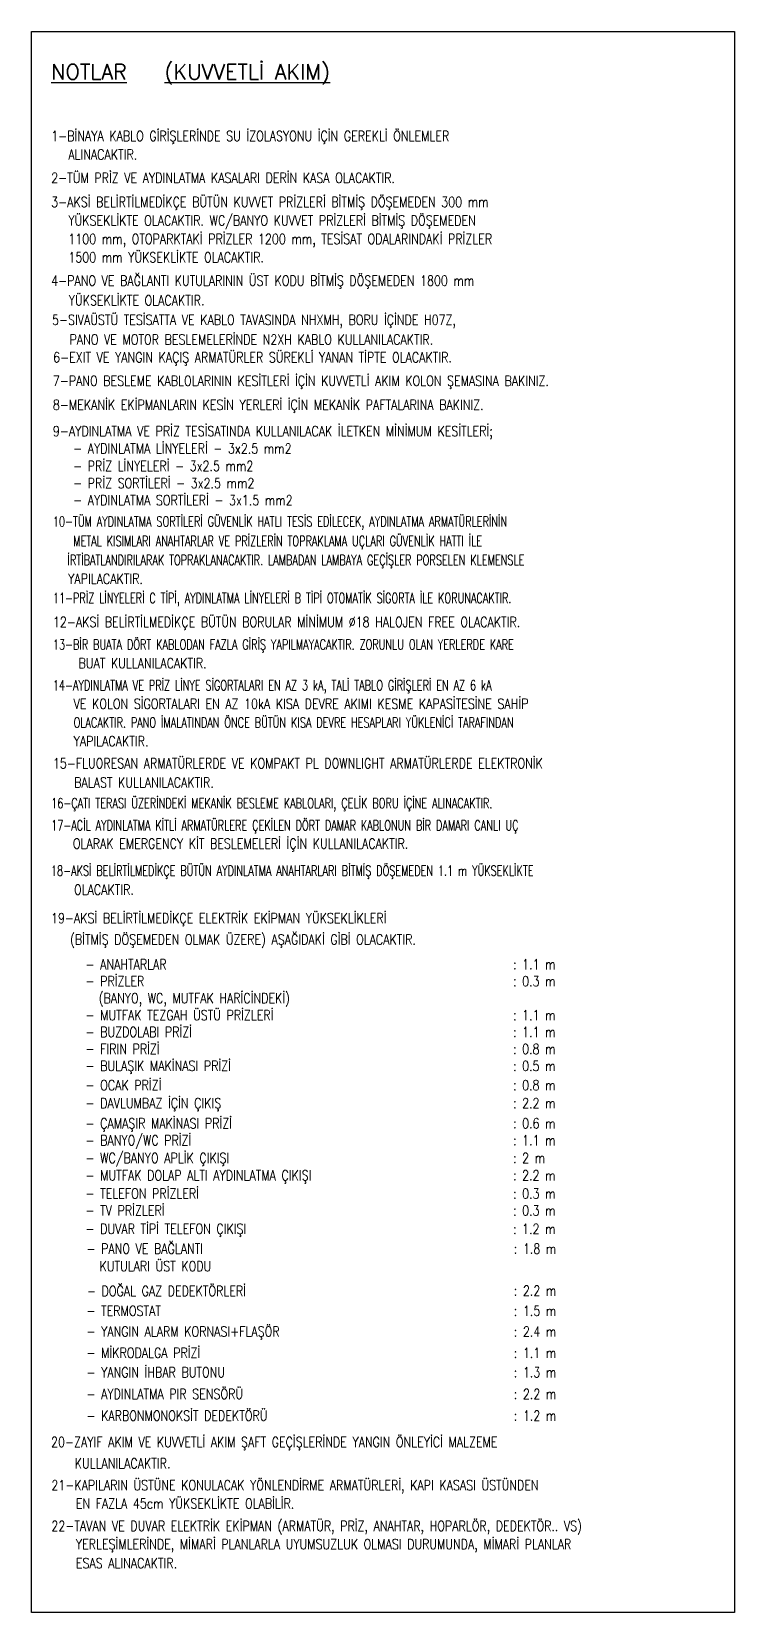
# Model space of a CAD drawing. Extents: x -1701 to 23780, y -363 to 7742.
# Drawn here: x -872 to -179, y 6185 to 7742 of the extents above; entities that cross this region are included whole.
import ezdxf

# ---------------------------------------------------------------- set-up
doc = ezdxf.new("R2010")
doc.units = 0
doc.header["$LTSCALE"] = 25
doc.header["$MEASUREMENT"] = 0
doc.layers.add('E-KABLO', color=7, linetype='Continuous', lineweight=30)
doc.layers.add('E-YAZI', color=7, linetype='Continuous', lineweight=30)
doc.styles.add('E-YAZI', font='txttw.shx')

msp = doc.modelspace()

# ---------------------------------------------------------------- linework, layer by layer
at = {"layer": 'E-KABLO'}
msp.add_lwpolyline([(-871.6, 7741.8), (-179.1, 7741.8), (-179.1, 6185.2), (-871.6, 6185.2)], close=True, dxfattribs=at)

# ---------------------------------------------------------------- texts
at = {"layer": 'E-YAZI', "color": 4, "style": 'E-YAZI'}
for s, p in [('%%uNOTLAR', (-852.3, 7694.7, 0)), ('%%U(KUVVETLİ AKIM)', (-740.7, 7694.7, 0))]:
    msp.add_text(s, height=15, dxfattribs=at).set_placement(p)
at = {"layer": 'E-YAZI', "color": 3, "style": 'E-YAZI'}
for s, width, p in [('1-BİNAYA KABLO GİRİŞLERİNDE SU İZOLASYONU İÇİN GEREKLİ ÖNLEMLER', 0.8, (-852.3, 7634, 0)), ('ALINACAKTIR.', 0.8, (-835.4, 7615.7, 0)), ('2-TÜM PRİZ VE AYDINLATMA KASALARI DERİN KASA OLACAKTIR.', 0.8, (-852.3, 7592.7, 0)), ('3-AKSİ BELİRTİLMEDİKÇE BÜTÜN KUVVET PRİZLERİ BİTMİŞ DÖŞEMEDEN 300 mm', 0.8, (-852.3, 7569, 0)), ('YÜKSEKLİKTE OLACAKTIR. WC/BANYO KUVVET PRİZLERİ BİTMİŞ DÖŞEMEDEN', 0.8, (-835.4, 7550.7, 0)), ('1100 mm, OTOPARKTAKİ PRİZLER 1200 mm, TESİSAT ODALARINDAKİ PRİZLER', 0.8, (-835.4, 7532.6, 0)), ('1500 mm YÜKSEKLİKTE OLACAKTIR.', 0.8, (-835.4, 7514.5, 0)), ('4-PANO VE BAĞLANTI KUTULARININ ÜST KODU BİTMİŞ DÖŞEMEDEN 1800 mm', 0.8, (-852.3, 7491.5, 0)), ('YÜKSEKLİKTE OLACAKTIR.', 0.8, (-835, 7472.1, 0)), ('5-SIVAÜSTÜ TESİSATTA VE KABLO TAVASINDA NHXMH, BORU İÇİNDE H07Z,', 0.8, (-851.5, 7452.9, 0)), ('PANO VE MOTOR BESLEMELERİNDE N2XH KABLO KULLANILACAKTIR.', 0.8, (-834.2, 7433.5, 0)), ('6-EXIT VE YANGIN KAÇIŞ ARMATÜRLER SÜREKLİ YANAN TİPTE OLACAKTIR.', 0.8, (-850.4, 7416, 0)), ('7-PANO BESLEME KABLOLARININ KESİTLERİ İÇİN KUVVETLİ AKIM KOLON ŞEMASINA BAKINIZ.', 0.8, (-850.7, 7392.9, 0)), ('8-MEKANİK EKİPMANLARIN KESİN YERLERİ İÇİN MEKANİK PAFTALARINA BAKINIZ.', 0.8, (-850.6, 7369.2, 0)), ('9-AYDINLATMA VE PRİZ TESİSATINDA KULLANILACAK İLETKEN MİNİMUM KESİTLERİ;', 0.8, (-850.6, 7343.4, 0)), ('- AYDINLATMA LİNYELERİ - 3x2.5 mm2', 0.8, (-830.7, 7326.3, 0)), ('- PRİZ LİNYELERİ - 3x2.5 mm2', 0.8, (-830.7, 7309, 0)), ('- PRİZ SORTİLERİ - 3x2.5 mm2', 0.8, (-830.7, 7292.1, 0)), ('- AYDINLATMA SORTİLERİ - 3x1.5 mm2', 0.8, (-830.7, 7275.3, 0)), ('10-TÜM AYDINLATMA SORTİLERİ GÜVENLİK HATLI TESİS EDİLECEK, AYDINLATMA ARMATÜRLERİNİN', 0.7, (-850.6, 7254.3, 0)), ('METAL KISIMLARI ANAHTARLAR VE PRİZLERİN TOPRAKLAMA UÇLARI GÜVENLİK HATTI İLE', 0.7, (-830.6, 7235.1, 0)), (' İRTİBATLANDIRILARAK TOPRAKLANACAKTIR. LAMBADAN LAMBAYA GEÇİŞLER PORSELEN KLEMENSLE', 0.7, (-841.1, 7216.4, 0)), (' YAPILACAKTIR.', 0.8, (-841.1, 7198, 0)), ('11-PRİZ LİNYELERİ C TİPİ, AYDINLATMA LİNYELERİ B TİPİ OTOMATİK SİGORTA İLE KORUNACAKTIR.', 0.7, (-850.6, 7179, 0)), ('12-AKSİ BELİRTİLMEDİKÇE BÜTÜN BORULAR MİNİMUM %%C18 HALOJEN FREE OLACAKTIR.', 0.8, (-850.6, 7155.4, 0)), ('13-BİR BUATA DÖRT KABLODAN FAZLA GİRİŞ YAPILMAYACAKTIR. ZORUNLU OLAN YERLERDE KARE ', 0.7, (-850.6, 7133.2, 0)), ('BUAT KULLANILACAKTIR.', 0.8, (-825.3, 7114.9, 0)), ('14-AYDINLATMA VE PRİZ LİNYE SİGORTALARI EN AZ 3 kA, TALİ TABLO GİRİŞLERİ EN AZ 6 kA', 0.7, (-850.6, 7093.1, 0)), ('VE KOLON SİGORTALARI EN AZ 10kA KISA DEVRE AKIMI KESME KAPASİTESİNE SAHİP ', 0.8, (-830.2, 7074.9, 0)), ('OLACAKTIR. PANO İMALATINDAN ÖNCE BÜTÜN KISA DEVRE HESAPLARI YÜKLENİCİ TARAFINDAN', 0.7, (-830.2, 7056.4, 0)), ('YAPILACAKTIR.', 0.8, (-830.2, 7038, 0)), ('15-FLUORESAN ARMATÜRLERDE VE KOMPAKT PL DOWNLIGHT ARMATÜRLERDE ELEKTRONİK', 0.8, (-850.6, 7016.2, 0)), ('BALAST KULLANILACAKTIR.', 0.8, (-829.6, 6997.4, 0)), ('16-ÇATI TERASI ÜZERİNDEKİ MEKANİK BESLEME KABLOLARI, ÇELİK BORU İÇİNE ALINACAKTIR.', 0.7, (-852.3, 6977, 0)), ('17-ACİL AYDINLATMA KİTLİ ARMATÜRLERE ÇEKİLEN DÖRT DAMAR KABLONUN BİR DAMARI CANLI UÇ', 0.7, (-852.3, 6955.2, 0)), ('OLARAK EMERGENCY KİT BESLEMELERİ İÇİN KULLANILACAKTIR.', 0.8, (-830.9, 6937.2, 0)), ('18-AKSİ BELİRTİLMEDİKÇE BÜTÜN AYDINLATMA ANAHTARLARI BİTMİŞ DÖŞEMEDEN 1.1 m YÜKSEKLİKTE', 0.7, (-852.5, 6910.5, 0)), ('OLACAKTIR.', 0.8, (-829.8, 6891.8, 0)), ('19-AKSİ BELİRTİLMEDİKÇE ELEKTRİK EKİPMAN YÜKSEKLİKLERİ', 0.8, (-852.5, 6863.7, 0)), ('  (BİTMİŞ DÖŞEMEDEN OLMAK ÜZERE) AŞAĞIDAKİ GİBİ OLACAKTIR.', 0.8, (-844.7, 6842.8, 0)), ('  - ANAHTARLAR', 0.8, (-829.4, 6818.3, 0)), (': 1.1 m', 0.8, (-397.2, 6818.3, 0)), ('  - PRİZLER', 0.8, (-829.4, 6801.7, 0)), (': 0.3 m', 0.8, (-397.2, 6801.7, 0)), ('    (BANYO, WC, MUTFAK HARİCİNDEKİ)', 0.8, (-829.4, 6785, 0)), ('  - MUTFAK TEZGAH ÜSTÜ PRİZLERİ', 0.8, (-829.4, 6768.3, 0)), (': 1.1 m', 0.8, (-397.2, 6768.3, 0)), ('  - BUZDOLABI PRİZİ', 0.8, (-829.4, 6751.7, 0)), (': 1.1 m', 0.8, (-397.2, 6751.7, 0)), ('  - FIRIN PRİZİ', 0.8, (-829.4, 6735, 0)), (': 0.8 m', 0.8, (-397.2, 6735, 0)), ('  - BULAŞIK MAKİNASI PRİZİ', 0.8, (-829.4, 6718.3, 0)), (': 0.5 m', 0.8, (-397.2, 6718.3, 0)), ('  - OCAK PRİZİ', 0.8, (-829.4, 6699.3, 0)), (': 0.8 m', 0.8, (-397.2, 6699.3, 0)), ('  - DAVLUMBAZ İÇİN ÇIKIŞ', 0.8, (-829.4, 6681.6, 0)), (': 2.2 m', 0.8, (-397.2, 6681.6, 0)), ('  - ÇAMAŞIR MAKİNASI PRİZİ', 0.8, (-829.4, 6661.7, 0)), (': 0.6 m', 0.8, (-397.2, 6661.7, 0)), ('  - BANYO/WC PRİZİ', 0.8, (-829.4, 6645, 0)), (': 1.1 m', 0.8, (-397.2, 6645, 0)), ('  - WC/BANYO APLİK ÇIKIŞI', 0.8, (-829.4, 6627.6, 0)), (': 2 m', 0.8, (-397.2, 6627.6, 0)), ('  - MUTFAK DOLAP ALTI AYDINLATMA ÇIKIŞI', 0.8, (-829.4, 6610.5, 0)), (': 2.2 m', 0.8, (-397.2, 6610.5, 0)), ('  - TELEFON PRİZLERİ', 0.8, (-829.4, 6592.6, 0)), (': 0.3 m', 0.8, (-397.2, 6592.6, 0)), ('  - TV PRİZLERİ', 0.8, (-829.4, 6575.9, 0)), (': 0.3 m', 0.8, (-397.2, 6575.9, 0)), ('  - DUVAR TİPİ TELEFON ÇIKIŞI ', 0.8, (-829.4, 6557.8, 0)), (': 1.2 m', 0.8, (-397.2, 6557.8, 0)), ('  - PANO VE BAĞLANTI', 0.8, (-828.5, 6538.3, 0)), (': 1.8 m', 0.8, (-396.4, 6538.3, 0)), ('    KUTULARI ÜST KODU', 0.8, (-828.5, 6521.1, 0)), ('  - DOĞAL GAZ DEDEKTÖRLERİ', 0.8, (-828, 6496.6, 0)), (': 2.2 m', 0.8, (-396.4, 6497, 0)), ('  - TERMOSTAT', 0.8, (-828.5, 6477.1, 0)), (': 1.5 m', 0.8, (-396.4, 6477.1, 0)), ('  - YANGIN ALARM KORNASI+FLAŞÖR', 0.8, (-828.5, 6456.7, 0)), (': 2.4 m', 0.8, (-396.4, 6456.7, 0)), ('  - MİKRODALGA PRİZİ', 0.8, (-828.5, 6435.7, 0)), (': 1.1 m', 0.8, (-396.4, 6435.7, 0)), ('  - YANGIN İHBAR BUTONU', 0.8, (-828.5, 6416.6, 0)), (': 1.3 m', 0.8, (-396.4, 6416.6, 0)), ('  - AYDINLATMA PIR SENSÖRÜ', 0.8, (-828.5, 6395.2, 0)), (': 2.2 m', 0.8, (-396.4, 6395.2, 0)), ('  - KARBONMONOKSİT DEDEKTÖRÜ', 0.8, (-828.5, 6373.9, 0)), (': 1.2 m', 0.8, (-396.4, 6373.9, 0)), ('20-ZAYIF AKIM VE KUVVETLİ AKIM ŞAFT GEÇİŞLERİNDE YANGIN ÖNLEYİCİ MALZEME ', 0.8, (-852.4, 6347.9, 0)), ('KULLANILACAKTIR.', 0.8, (-829.1, 6326.9)), ('21-KAPILARIN ÜSTÜNE KONULACAK YÖNLENDİRME ARMATÜRLERİ, KAPI KASASI ÜSTÜNDEN ', 0.8, (-852.1, 6305.4, 0)), ('EN FAZLA 45cm YÜKSEKLİKTE OLABİLİR.', 0.8, (-828, 6287.4, 0)), ('22-TAVAN VE DUVAR ELEKTRİK EKİPMAN (ARMATÜR, PRİZ, ANAHTAR, HOPARLÖR, DEDEKTÖR.. VS)', 0.8, (-852.1, 6265.3, 0)), ('YERLEŞİMLERİNDE, MİMARİ PLANLARLA UYUMSUZLUK OLMASI DURUMUNDA, MİMARİ PLANLAR ', 0.8, (-828, 6247.4, 0)), ('ESAS ALINACAKTIR.', 0.8, (-828, 6228.6, 0))]:
    msp.add_text(s, height=10, dxfattribs=dict(at, width=width)).set_placement(p)

doc.saveas('drawing.dxf')
